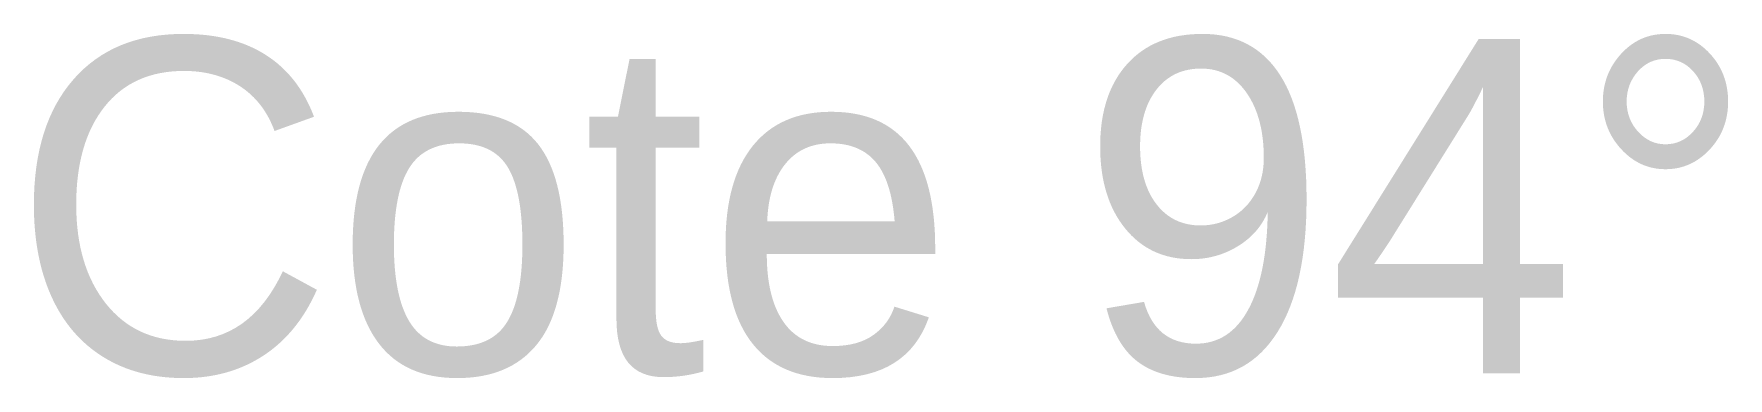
# Model space of a CAD drawing. Extents: x 0.2 to 12.8, y 0 to 2.5.
import ezdxf

# ---------------------------------------------------------------- set-up
doc = ezdxf.new("R2010")
doc.units = 0
doc.header["$MEASUREMENT"] = 0
doc.layers.add('Survey_Ä', color=7, linetype='Continuous')

msp = doc.modelspace()

# ---------------------------------------------------------------- texts
at = {"layer": 'Survey_ä'}
msp.add_text('Cote 94°', height=2.5, dxfattribs=at).set_placement((0, 0))

doc.saveas('drawing.dxf')
